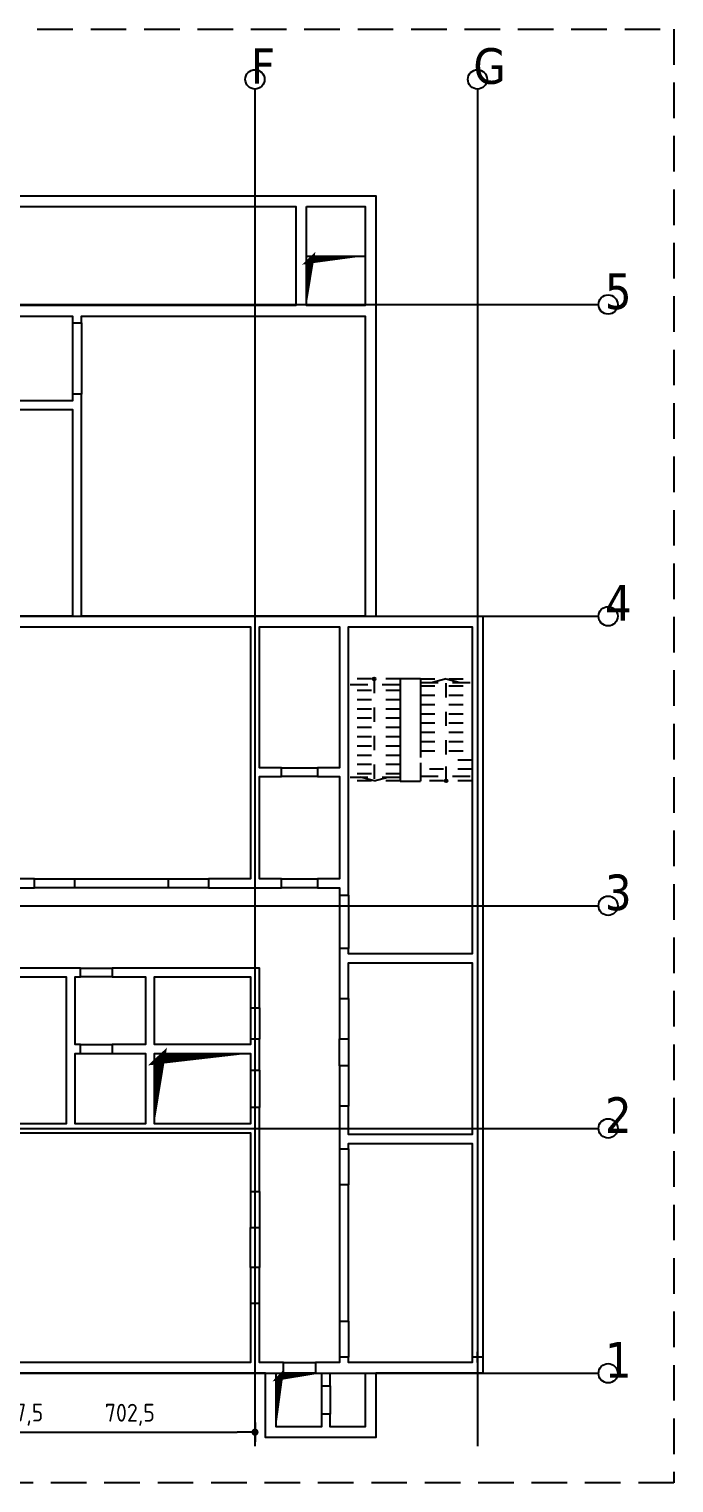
# Model space of a CAD drawing. Extents: x -169 to 69, y -7 to 55.
# Drawn here: x -161.15 to -156.63, y 34.32 to 44.52 of the extents above; entities that cross this region are included whole.
import ezdxf

# ---------------------------------------------------------------- set-up
doc = ezdxf.new("R2010")
doc.units = 0
doc.header["$LTSCALE"] = 0.5
for name, pattern in [('AUSGEZOGEN', [1000.01, 1000, 0.01]), ('DOT', [0.175, 0.05, -0.125]), ('HIDDEN', [0.375, 0.25, -0.125]), ('STRICHLINIE', [0.75, 0.5, -0.25])]:
    doc.linetypes.add(name, pattern=pattern)
for name, color, linetype in [('ACHSEN', 7, 'Continuous'), ('AFU', 7, 'Continuous'), ('BETON', 7, 'Continuous'), ('DETAIL', 7, 'Continuous'), ('DRUEBER', 7, 'Continuous'), ('grau_dunkel', 7, 'Continuous'), ('MASSE', 7, 'Continuous'), ('OBJEKT', 7, 'Continuous'), ('SFP_Achsen', 7, 'Continuous'), ('VERDECKT', 7, 'Continuous')]:
    doc.layers.add(name, color=color, linetype=linetype)
doc.styles.add('helv', font='tahoma.ttf')
doc.styles.add('txt', font='isocp.shx')
doc.linetypes.add('AFU_50M', pattern='A,0.45,["/",Standard,S=0.2,R=0,X=-0.01,Y=-0.1],0.07,["/",Standard,S=0.2,R=0,X=-0.01,Y=-0.1],0.45', length=0.97)
doc.dimstyles.new('DOT_I', dxfattribs={"dimscale": 0.5, "dimtxt": 0.25, "dimasz": 0.25, "dimexe": 0.1, "dimexo": 0.3, "dimgap": 0.1, "dimtad": 1, "dimdec": 3, "dimzin": 3, "dimtxsty": 'txt', "dimblk": 'DOT', "dimblk1": 'DOT', "dimblk2": 'DOT', "dimsah": 1, "dimcen": 0.1, "dimse1": 1, "dimse2": 1, "dimazin": 0, "dimtfac": 1, "dimtdec": 4, "dimtix": 1, "dimtmove": 2, "dimatfit": 3, "dimfxl": 0, "dimtvp": 1, "dimtolj": 1, "dimtzin": 0, "dimarcsym": 0})

# ---------------------------------------------------------------- blocks, each defined once
blk = doc.blocks.new('DOT')
at = {"layer": 'MASSE', "color": 7, "linetype": 'Continuous'}
for p, q in [((0, 0), (-1, 0)), ((0, 0.54), (0, -0.54))]:
    blk.add_line(p, q, dxfattribs=at)
at = {"layer": 'MASSE', "color": 7, "linetype": 'Continuous', "const_width": 0.2}
blk.add_lwpolyline([(-0.1, 0, 1), (0.1, 0, 1)], format="xyb", close=True, dxfattribs=at)
blk = doc.blocks.new('*D311')
at = {"layer": 'Defpoints', "color": 0, "linetype": 'AUSGEZOGEN', "transparency": 16777216}
for p in [(-161.325, 34.674), (-159.568, 34.674), (-159.568, 34.674)]:
    blk.add_point(p, dxfattribs=at)
at = {"layer": 'MASSE', "color": 0, "linetype": 'AUSGEZOGEN', "lineweight": -2, "transparency": 16777216}
blk.add_line((-161.2, 34.674), (-159.693, 34.674), dxfattribs=at)
at = {"layer": 'MASSE', "color": 0, "linetype": 'AUSGEZOGEN', "lineweight": -2, "transparency": 16777216, "xscale": 0.125, "yscale": 0.125, "zscale": 0.125, "rotation": 180}
blk.add_blockref('DOT', (-161.325, 34.674), dxfattribs=at)
at = {"layer": 'MASSE', "color": 0, "linetype": 'AUSGEZOGEN', "lineweight": -2, "transparency": 16777216, "xscale": 0.125, "yscale": 0.125, "zscale": 0.125}
blk.add_blockref('DOT', (-159.568, 34.674), dxfattribs=at)
at = {"layer": 'MASSE', "color": 0, "linetype": 'AUSGEZOGEN', "transparency": 16777216, "insert": (-160.447, 34.796), "char_height": 0.125, "attachment_point": 5, "style": 'txt'}
blk.add_mtext('\\A1;702,5', dxfattribs=at)
blk = doc.blocks.new('*D312')
at = {"layer": 'Defpoints', "color": 0, "linetype": 'AUSGEZOGEN', "transparency": 16777216}
for p in [(-161.443, 34.674), (-161.325, 34.674), (-161.325, 34.674)]:
    blk.add_point(p, dxfattribs=at)
at = {"layer": 'MASSE', "color": 0, "linetype": 'AUSGEZOGEN', "lineweight": -2, "transparency": 16777216}
for p, q in [((-161.568, 34.674), (-161.693, 34.674)), ((-161.443, 34.674), (-161.325, 34.674)), ((-161.2, 34.674), (-161.075, 34.674))]:
    blk.add_line(p, q, dxfattribs=at)
at = {"layer": 'MASSE', "color": 0, "linetype": 'AUSGEZOGEN', "lineweight": -2, "transparency": 16777216, "xscale": 0.125, "yscale": 0.125, "zscale": 0.125}
blk.add_blockref('DOT', (-161.443, 34.674), dxfattribs=at)
at = {"layer": 'MASSE', "color": 0, "linetype": 'AUSGEZOGEN', "lineweight": -2, "transparency": 16777216, "xscale": 0.125, "yscale": 0.125, "zscale": 0.125, "rotation": 180}
blk.add_blockref('DOT', (-161.325, 34.674), dxfattribs=at)
at = {"layer": 'MASSE', "color": 0, "linetype": 'AUSGEZOGEN', "transparency": 16777216, "insert": (-161.196, 34.797), "char_height": 0.125, "attachment_point": 5, "style": 'txt'}
blk.add_mtext('\\A1;47,5', dxfattribs=at)

msp = doc.modelspace()

# ---------------------------------------------------------------- linework, layer by layer
at = {"layer": 'ACHSEN', "color": 140, "linetype": 'AUSGEZOGEN'}
for p, q in [((-159.56839, 44.09977), (-159.56839, 34.57473)), ((-158.00589, 44.09977), (-158.00589, 34.57473)), ((-168.14339, 42.58723), (-157.15589, 42.58723)), ((-168.14339, 40.39973), (-157.15589, 40.39973)), ((-168.14339, 38.36848), (-157.15589, 38.36848)), ((-168.14339, 36.80598), (-157.15589, 36.80598)), ((-168.14339, 35.08723), (-157.15589, 35.08723))]:
    msp.add_line(p, q, dxfattribs=at)
at = {"layer": 'AFU', "color": 8, "linetype": 'AFU_50M'}
msp.add_line((-157.96839, 35.19973), (-158.04339, 35.19973), dxfattribs=at)
at = {"layer": 'AFU', "color": 1, "linetype": 'AUSGEZOGEN'}
msp.add_line((-158.00589, 35.16223), (-158.00589, 35.23723), dxfattribs=at)
at = {"layer": 'BETON', "color": 6, "linetype": 'AUSGEZOGEN', "lineweight": -2}
for points in [[(-166.91589, 42.34598), (-166.91589, 42.34598), (-166.91589, 42.99598), (-164.89839, 42.99598), (-164.89839, 42.58098), (-163.26339, 42.58098), (-163.26339, 43.34973), (-158.71839, 43.34973), (-158.71839, 40.39973), (-157.96839, 40.39973), (-157.96839, 35.08723), (-158.71839, 35.08723), (-158.71839, 34.63723), (-159.49339, 34.63723), (-159.49339, 35.08723), (-167.73089, 35.08723), (-167.73089, 38.63098), (-167.71839, 38.63098), (-167.71839, 42.34598)], [(-161.41214, 43.27473), (-159.28089, 43.27473), (-159.28089, 42.58098), (-161.41214, 42.58098)], [(-161.47464, 42.50598), (-160.84964, 42.50598), (-160.84964, 42.45973), (-160.78714, 42.45973), (-160.78714, 42.50598), (-158.79339, 42.50598), (-158.79339, 40.39973), (-160.78714, 40.39973), (-160.78714, 41.95723), (-160.84964, 41.95723), (-160.84964, 41.91223), (-161.47464, 41.91223)], [(-161.41214, 41.84973), (-160.84964, 41.84973), (-160.84964, 40.39973), (-161.41214, 40.39973)], [(-161.41214, 40.32473), (-159.59964, 40.32473), (-159.59964, 38.55598), (-159.89464, 38.55598), (-159.89464, 38.49348), (-159.38214, 38.49348), (-159.38214, 38.55598), (-159.53714, 38.55598), (-159.53714, 39.27473), (-159.38214, 39.27473), (-159.38214, 39.33723), (-159.53714, 39.33723), (-159.53714, 40.32473), (-158.97464, 40.32473), (-158.97464, 39.33723), (-159.12964, 39.33723), (-159.12964, 39.27473), (-158.97464, 39.27473), (-158.97464, 38.55598), (-159.12964, 38.55598), (-159.12964, 38.49348), (-158.97464, 38.49348), (-158.97464, 38.44348), (-158.91214, 38.44348), (-158.91214, 40.32473), (-158.04339, 40.32473), (-158.04339, 38.03098), (-158.91214, 38.03098), (-158.91214, 38.06848), (-158.97464, 38.06848), (-158.97464, 37.71848), (-158.91214, 37.71848), (-158.91214, 37.96848), (-158.04339, 37.96848), (-158.04339, 36.76223), (-158.91214, 36.76223), (-158.91214, 36.96223), (-158.97464, 36.96223), (-158.97464, 36.66223), (-158.91214, 36.66223), (-158.91214, 36.69973), (-158.04339, 36.69973), (-158.04339, 35.16223), (-158.91214, 35.16223), (-158.91214, 35.19973), (-158.97464, 35.19973), (-158.97464, 35.16223), (-159.14339, 35.16223), (-159.14339, 35.08723), (-159.10214, 35.08723), (-159.10214, 34.99973), (-159.03964, 34.99973), (-159.03964, 35.08723), (-158.79339, 35.08723), (-158.79339, 34.71223), (-159.03964, 34.71223), (-159.03964, 34.79973), (-159.10214, 34.79973), (-159.10214, 34.71224), (-159.41839, 34.71224), (-159.41839, 35.08723), (-159.36839, 35.08723), (-159.36839, 35.16223), (-159.53714, 35.16223), (-159.53714, 35.57598), (-159.59964, 35.57598), (-159.59964, 35.16223), (-161.25589, 35.16223)], [(-161.41214, 38.49348), (-161.11589, 38.49348), (-161.11589, 38.55598), (-161.41214, 38.55598)], [(-161.25589, 36.77473), (-159.59964, 36.77473), (-159.59964, 36.36223), (-159.53714, 36.36223), (-159.53714, 36.95223), (-159.59964, 36.95223), (-159.59964, 36.83723), (-160.27464, 36.83723), (-160.27464, 37.33098), (-159.59964, 37.33098), (-159.59964, 37.21473), (-159.53714, 37.21473), (-159.53714, 37.43098), (-159.59964, 37.43098), (-159.59964, 37.39348), (-160.27464, 37.39348), (-160.27464, 37.86848), (-159.59964, 37.86848), (-159.59964, 37.65223), (-159.53714, 37.65223), (-159.53714, 37.93098), (-160.57214, 37.93098), (-160.57214, 37.86848), (-160.33714, 37.86846), (-160.33714, 37.39348), (-160.57214, 37.39348), (-160.57214, 37.33098), (-160.33714, 37.33098), (-160.33714, 36.83723), (-160.83089, 36.83723), (-160.83089, 37.33098), (-160.79339, 37.33098), (-160.79339, 37.39348), (-160.83089, 37.39348), (-160.83089, 37.86848), (-160.79339, 37.86848), (-160.79339, 37.93098), (-161.41214, 37.93098)], [(-161.41214, 37.86848), (-160.89339, 37.86848), (-160.89339, 36.83723), (-161.41214, 36.83723)]]:
    msp.add_lwpolyline(points, dxfattribs=at)
for points in [[(-159.20589, 43.27473), (-158.79339, 43.27473), (-158.79339, 42.58098), (-159.20589, 42.58098)], [(-160.83214, 38.55598), (-160.17839, 38.55598), (-160.17839, 38.49348), (-160.83214, 38.49348)], [(-158.97464, 37.43473), (-158.91214, 37.43473), (-158.91214, 37.24598), (-158.97464, 37.24598)], [(-158.91214, 36.40973), (-158.97464, 36.40973), (-158.97464, 35.45223), (-158.91214, 35.45223)], [(-159.59964, 36.10973), (-159.53714, 36.10973), (-159.53714, 35.82848), (-159.59964, 35.82848)]]:
    msp.add_lwpolyline(points, close=True, dxfattribs=at)
at = {"layer": 'DETAIL', "color": 102, "linetype": 'STRICHLINIE'}
msp.add_lwpolyline([(-156.62608, 44.52031), (-156.62608, 34.31791), (-168.59669, 34.31791), (-168.59669, 44.52031)], close=True, dxfattribs=at)
at = {"layer": 'DRUEBER', "color": 7, "linetype": 'DOT'}
for p, q in [((-158.54964, 39.95973), (-158.91214, 39.95973)), ((-158.73089, 39.95973), (-158.73089, 39.24473)), ((-158.22464, 39.95973), (-158.40589, 39.91098)), ((-158.40589, 39.95973), (-158.04339, 39.95973)), ((-158.40589, 39.91098), (-158.04339, 39.91098)), ((-158.22464, 39.95973), (-158.04339, 39.91098)), ((-158.22464, 39.42988), (-158.22464, 39.95973)), ((-158.54964, 39.87848), (-158.91214, 39.87848)), ((-158.54964, 39.81348), (-158.91214, 39.81348)), ((-158.40589, 39.84598), (-158.04339, 39.84598)), ((-158.54964, 39.74848), (-158.91214, 39.74848)), ((-158.40589, 39.78098), (-158.04339, 39.78098)), ((-158.40589, 39.71598), (-158.04339, 39.71598)), ((-158.54964, 39.68348), (-158.91214, 39.68348)), ((-158.54964, 39.61848), (-158.91214, 39.61848)), ((-158.40589, 39.65098), (-158.04339, 39.65098)), ((-158.40589, 39.58598), (-158.04339, 39.58598)), ((-158.54964, 39.55348), (-158.91214, 39.55348)), ((-158.54964, 39.48848), (-158.91214, 39.48848)), ((-158.40589, 39.52098), (-158.04339, 39.52098)), ((-158.54964, 39.42348), (-158.91214, 39.42348)), ((-158.40589, 39.45598), (-158.04339, 39.45598)), ((-158.22464, 39.24473), (-158.22464, 39.38945)), ((-158.04339, 39.39098), (-158.20917, 39.39098)), ((-158.54964, 39.35848), (-158.91214, 39.35848)), ((-158.73089, 39.24473), (-158.91214, 39.29348)), ((-158.54964, 39.29348), (-158.91214, 39.29348)), ((-158.73089, 39.24473), (-158.54964, 39.29348)), ((-158.04339, 39.32598), (-158.40589, 39.32598)), ((-158.54964, 39.24473), (-158.91214, 39.24473)), ((-158.04339, 39.24473), (-158.40589, 39.24473))]:
    msp.add_line(p, q, dxfattribs=at)
at = {"layer": 'grau_dunkel', "color": 21}
for points in [[(-159.20589, 42.58098, 0, 0.05646, 0), (-159.17775, 42.92493, 0, 0, 0), (-159.20404, 42.8997, 0.05519, 0, 0), (-158.79339, 42.92723, 0, 0, 0)], [(-159.59964, 37.33098, 0, 0.0775, 0), (-160.27242, 37.2923, 0, 0, 0), (-160.23452, 37.3277, 0.08052, 0, 0), (-160.27464, 36.83723, 0, 0, 0)], [(-159.41839, 34.71224, 0, 0.05044, 0), (-159.39323, 35.08554, 0, 0, 0), (-159.41629, 35.06153, 0.05157, 0, 0), (-159.10214, 35.08723, 0, 0, 0)]]:
    msp.add_lwpolyline(points, format="xyseb", dxfattribs=at)
at = {"layer": 'OBJEKT', "color": 7, "linetype": 'AUSGEZOGEN'}
for p, q in [((-159.20589, 42.92723), (-158.79339, 42.92723)), ((-160.84964, 42.45973), (-160.84964, 41.95723)), ((-160.78714, 42.45973), (-160.78714, 41.95723)), ((-158.54964, 39.96223), (-158.40589, 39.96223)), ((-158.54964, 39.96223), (-158.54964, 39.24223)), ((-158.40589, 39.96223), (-158.40589, 39.40902)), ((-159.38214, 39.33723), (-159.12964, 39.33723)), ((-158.40589, 39.37146), (-158.40589, 39.24223)), ((-159.12964, 39.27473), (-159.38214, 39.27473)), ((-158.54964, 39.24223), (-158.40589, 39.24223)), ((-161.11589, 38.55598), (-160.83214, 38.55598)), ((-160.83214, 38.49348), (-161.11589, 38.49348)), ((-160.17839, 38.55598), (-159.89464, 38.55598)), ((-159.89464, 38.49348), (-160.17839, 38.49348)), ((-159.38214, 38.55598), (-159.12964, 38.55598)), ((-159.12964, 38.49348), (-159.38214, 38.49348)), ((-158.97464, 38.44348), (-158.97464, 38.06848)), ((-158.91214, 38.44348), (-158.91214, 38.06848)), ((-160.79339, 37.93098), (-160.57214, 37.93098)), ((-160.57214, 37.86848), (-160.79339, 37.86848)), ((-159.59964, 37.65223), (-159.59964, 37.43098)), ((-159.53714, 37.65223), (-159.53714, 37.43098)), ((-158.97464, 37.71848), (-158.97464, 37.43473)), ((-158.91214, 37.71848), (-158.91214, 37.43473)), ((-160.79339, 37.39348), (-160.57214, 37.39348)), ((-160.79339, 37.33098), (-160.57214, 37.33098)), ((-158.97464, 37.24598), (-158.97464, 36.96223)), ((-158.91214, 37.24598), (-158.91214, 36.96223)), ((-159.59964, 37.21473), (-159.59964, 36.95223)), ((-159.53714, 37.21473), (-159.53714, 36.95223)), ((-158.97464, 36.66223), (-158.97464, 36.40973)), ((-158.91214, 36.66223), (-158.91214, 36.40973)), ((-159.59964, 36.36223), (-159.59964, 36.10973)), ((-159.53714, 36.36223), (-159.53714, 36.10973)), ((-159.59964, 35.82848), (-159.59964, 35.57598)), ((-159.53714, 35.57598), (-159.53714, 35.82848)), ((-158.97464, 35.45223), (-158.97464, 35.19973)), ((-158.91214, 35.45223), (-158.91214, 35.19973)), ((-159.36839, 35.16223), (-159.14339, 35.16223)), ((-159.14339, 35.08723), (-159.36839, 35.08723)), ((-159.10214, 34.99973), (-159.10214, 34.79973)), ((-159.03964, 34.99973), (-159.03964, 34.79973))]:
    msp.add_line(p, q, dxfattribs=at)
for centre in [(-158.73089, 39.95973), (-158.22464, 39.24473)]:
    msp.add_circle(centre, 0.01, dxfattribs=at)
at = {"layer": 'SFP_Achsen', "color": 7, "linetype": 'AUSGEZOGEN'}
for centre in [(-159.56839, 44.16739), (-158.00589, 44.16739), (-157.08827, 42.58723), (-157.08827, 40.39973), (-157.08827, 38.36848), (-157.08827, 36.80598), (-157.08827, 35.08723)]:
    msp.add_circle(centre, 0.06762, dxfattribs=at)
at = {"layer": 'VERDECKT', "color": 7, "linetype": 'HIDDEN'}
for p, q in [((-158.54964, 39.91881), (-158.91214, 39.91881)), ((-158.40589, 39.93565), (-158.04339, 39.93565)), ((-158.54964, 39.26881), (-158.91214, 39.26881)), ((-158.40589, 39.27723), (-158.04339, 39.27723))]:
    msp.add_line(p, q, dxfattribs=at)

# ---------------------------------------------------------------- texts
at = {"layer": 'SFP_Achsen', "color": 6, "linetype": 'AUSGEZOGEN', "style": 'helv'}
for s, p in [('F', (-159.5969, 44.13629)), ('G', (-158.0344, 44.13629)), ('5', (-157.11092, 42.55568)), ('4', (-157.11092, 40.36818)), ('3', (-157.11092, 38.33693)), ('2', (-157.11092, 36.77443)), ('1', (-157.11092, 35.05568))]:
    msp.add_text(s, height=0.25, dxfattribs=at).set_placement(p)

# ---------------------------------------------------------------- dimensions: what is measured, and where the dimension line sits
at = {"layer": 'MASSE', "color": 7, "linetype": 'AUSGEZOGEN'}
dim = msp.add_linear_dim(base=(-161.32464, 34.67433), p1=(-161.44339, 34.67433), p2=(-161.32464, 34.67433), dimstyle='DOT_I', override={"dimdec": 1, "dimlfac": 400}, dxfattribs=at)
dim.commit()
dim.dimension.update_dxf_attribs({"geometry": '*D312', "text_midpoint": (-161.19555, 34.79749), "dimtype": 160})
dim = msp.add_linear_dim(base=(-159.56839, 34.67433), p1=(-161.32464, 34.67433), p2=(-159.56839, 34.67433), dimstyle='DOT_I', override={"dimdec": 1, "dimlfac": 400}, dxfattribs=at)
dim.commit()
dim.dimension.update_dxf_attribs({"geometry": '*D311', "text_midpoint": (-160.44651, 34.79621)})

doc.saveas('drawing.dxf')
